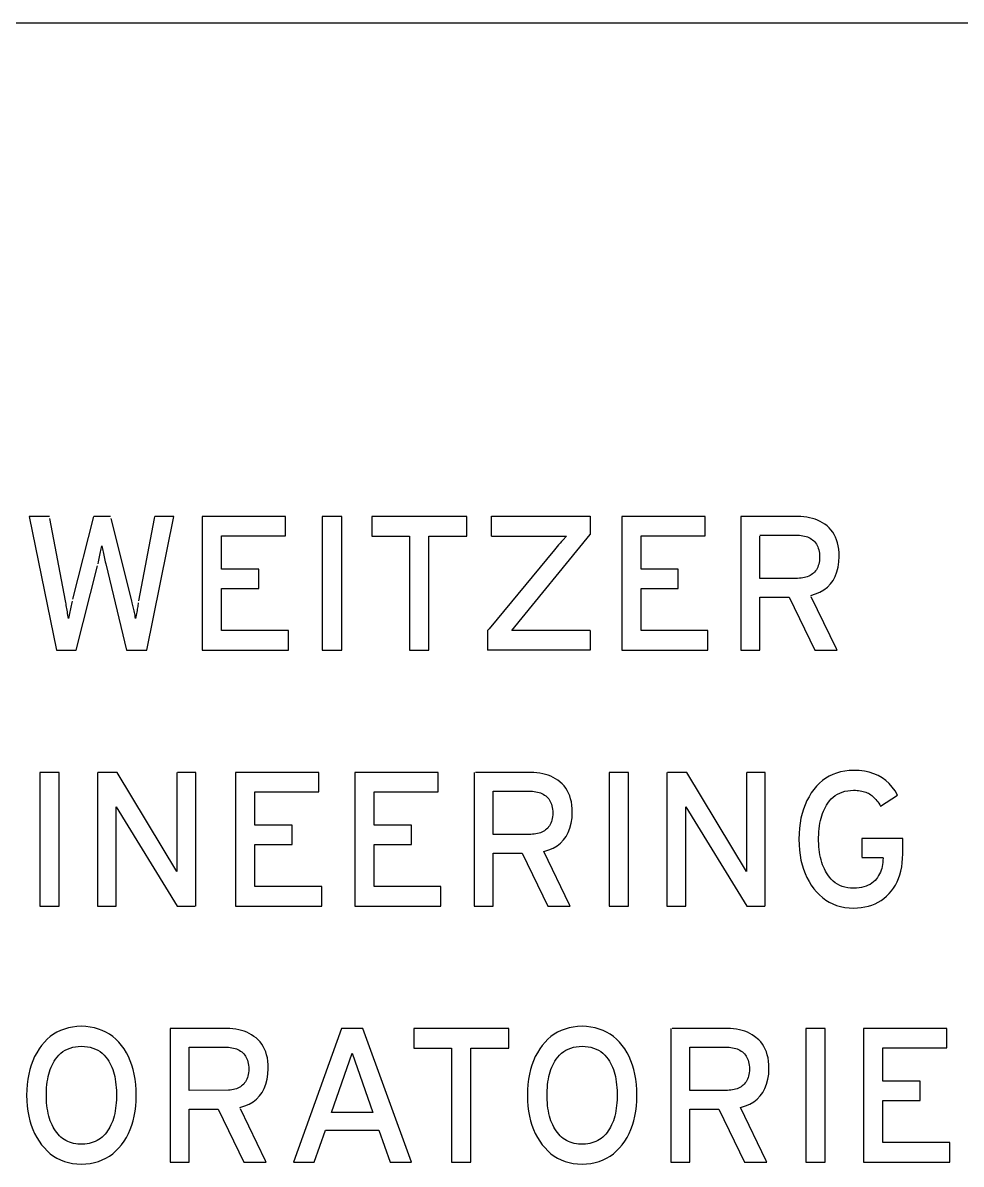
# Model space of a CAD drawing. Header units: inches. Extents: x 1 to 23.7, y 0.3 to 16.9.
# Drawn here: x 3.011 to 3.583, y 6.304 to 7 of the extents above; entities that cross this region are included whole.
import ezdxf

# ---------------------------------------------------------------- set-up
doc = ezdxf.new("R2010")
doc.units = ezdxf.units.IN
doc.header["$MEASUREMENT"] = 0
doc.layers.add('3.0_____DWG', color=7, linetype='Continuous')

msp = doc.modelspace()

# ---------------------------------------------------------------- linework, layer by layer
at = {"layer": '3.0_____DWG'}
for p, q in [((1.54078, 7), (8.9, 7)), ((3.29693, 6.68721), (3.29693, 6.69931)), ((3.29693, 6.69931), (3.35719, 6.69931)), ((3.35719, 6.69931), (3.35719, 6.68818)), ((3.02714, 6.69913), (3.01509, 6.69913)), ((3.01509, 6.69913), (3.03168, 6.61772)), ((3.02742, 6.69913), (3.02714, 6.69913)), ((3.0372, 6.64768), (3.02765, 6.69793)), ((3.05429, 6.69913), (3.04153, 6.64877)), ((3.06451, 6.69913), (3.05454, 6.69913)), ((3.06475, 6.69913), (3.06451, 6.69913)), ((3.07768, 6.64766), (3.06506, 6.6979)), ((3.09127, 6.69791), (3.08185, 6.64777)), ((3.08674, 6.61772), (3.10338, 6.69913)), ((3.0915, 6.69913), (3.09127, 6.69791)), ((3.10338, 6.69913), (3.09178, 6.69913)), ((3.17144, 6.69913), (3.12062, 6.69913)), ((3.12062, 6.69913), (3.12062, 6.61772)), ((3.17144, 6.68733), (3.17144, 6.69913)), ((3.19382, 6.69913), (3.19382, 6.61772)), ((3.20563, 6.69913), (3.19382, 6.69913)), ((3.20563, 6.61772), (3.20563, 6.69913)), ((3.28187, 6.69913), (3.22402, 6.69913)), ((3.22402, 6.69913), (3.22402, 6.68721)), ((3.28187, 6.68721), (3.28187, 6.69913)), ((3.42714, 6.69913), (3.37633, 6.69913)), ((3.37633, 6.69913), (3.37633, 6.61772)), ((3.42714, 6.68733), (3.42714, 6.69913)), ((3.48359, 6.69913), (3.44901, 6.69913)), ((3.44901, 6.69913), (3.44901, 6.61772)), ((3.48551, 6.69908), (3.48359, 6.69913)), ((3.48738, 6.69894), (3.48551, 6.69908)), ((3.48918, 6.6987), (3.48738, 6.69894)), ((3.49093, 6.69836), (3.48918, 6.6987)), ((3.49261, 6.69793), (3.49093, 6.69836)), ((3.49424, 6.69741), (3.49261, 6.69793)), ((3.49581, 6.69678), (3.49424, 6.69741)), ((3.49733, 6.69606), (3.49581, 6.69678)), ((3.49878, 6.69525), (3.49733, 6.69606)), ((3.50018, 6.69434), (3.49878, 6.69525)), ((3.50152, 6.69333), (3.50018, 6.69434)), ((3.50279, 6.6922), (3.50152, 6.69333)), ((3.13243, 6.66709), (3.13243, 6.68733)), ((3.13243, 6.68733), (3.17144, 6.68733)), ((3.22402, 6.68721), (3.24703, 6.68721)), ((3.24703, 6.68721), (3.24703, 6.61772)), ((3.25883, 6.61772), (3.25883, 6.68721)), ((3.25883, 6.68721), (3.28187, 6.68721)), ((3.29693, 6.68721), (3.34269, 6.68721)), ((3.30927, 6.62954), (3.35719, 6.68818)), ((3.34269, 6.68721), (3.34041, 6.68468)), ((3.38813, 6.66709), (3.38813, 6.68733)), ((3.38813, 6.68733), (3.42714, 6.68733)), ((3.4606, 6.68766), (3.48359, 6.68766)), ((3.4606, 6.6614), (3.4606, 6.68705)), ((3.48359, 6.68766), (3.4847, 6.68764)), ((3.4847, 6.68764), (3.48577, 6.68755)), ((3.48577, 6.68755), (3.48679, 6.68741)), ((3.48679, 6.68741), (3.48777, 6.68721)), ((3.48777, 6.68721), (3.4887, 6.68696)), ((3.4887, 6.68696), (3.48959, 6.68665)), ((3.48959, 6.68665), (3.49044, 6.68628)), ((3.49044, 6.68628), (3.49124, 6.68586)), ((3.49124, 6.68586), (3.492, 6.68538)), ((3.50394, 6.69096), (3.50279, 6.6922)), ((3.50497, 6.68961), (3.50394, 6.69096)), ((3.50588, 6.68814), (3.50497, 6.68961)), ((3.50668, 6.68657), (3.50588, 6.68814)), ((3.50735, 6.68488), (3.50668, 6.68657)), ((3.05885, 6.67842), (3.05904, 6.67934)), ((3.05904, 6.67934), (3.05923, 6.68024)), ((3.05923, 6.68024), (3.05941, 6.68112)), ((3.05941, 6.68112), (3.05958, 6.68024)), ((3.05958, 6.68024), (3.05975, 6.67934)), ((3.05975, 6.67934), (3.05994, 6.67842)), ((3.33527, 6.67874), (3.29553, 6.63072)), ((3.33616, 6.6798), (3.33527, 6.67874)), ((3.33704, 6.68083), (3.33616, 6.6798)), ((3.3379, 6.68183), (3.33704, 6.68083)), ((3.33875, 6.68281), (3.3379, 6.68183)), ((3.33959, 6.68376), (3.33875, 6.68281)), ((3.34041, 6.68468), (3.33959, 6.68376)), ((3.492, 6.68538), (3.49271, 6.68484)), ((3.49271, 6.68484), (3.49339, 6.68425)), ((3.49339, 6.68425), (3.494, 6.68363)), ((3.494, 6.68363), (3.49455, 6.68296)), ((3.49455, 6.68296), (3.49505, 6.68223)), ((3.49505, 6.68223), (3.4955, 6.68145)), ((3.4955, 6.68145), (3.49588, 6.68061)), ((3.49588, 6.68061), (3.49621, 6.67972)), ((3.49621, 6.67972), (3.49649, 6.67878)), ((3.49649, 6.67878), (3.49671, 6.67778)), ((3.50791, 6.68309), (3.50735, 6.68488)), ((3.50835, 6.68118), (3.50791, 6.68309)), ((3.50866, 6.67916), (3.50835, 6.68118)), ((3.50886, 6.67703), (3.50866, 6.67916)), ((3.05732, 6.67141), (3.05756, 6.67247)), ((3.05756, 6.67247), (3.05779, 6.67351)), ((3.05779, 6.67351), (3.05802, 6.67454)), ((3.05802, 6.67454), (3.05824, 6.67554)), ((3.05824, 6.67554), (3.05845, 6.67652)), ((3.05845, 6.67652), (3.05865, 6.67748)), ((3.05865, 6.67748), (3.05885, 6.67842)), ((3.05994, 6.67842), (3.06014, 6.67748)), ((3.06014, 6.67748), (3.06034, 6.67652)), ((3.06034, 6.67652), (3.06055, 6.67554)), ((3.06055, 6.67554), (3.06077, 6.67454)), ((3.06077, 6.67454), (3.061, 6.67351)), ((3.061, 6.67351), (3.06124, 6.67247)), ((3.06124, 6.67247), (3.06148, 6.67141)), ((3.49686, 6.67216), (3.4967, 6.6711)), ((3.49671, 6.67778), (3.49687, 6.67672)), ((3.49697, 6.67328), (3.49686, 6.67216)), ((3.49687, 6.67672), (3.49697, 6.67562)), ((3.49697, 6.67562), (3.49702, 6.67445)), ((3.49702, 6.67445), (3.49697, 6.67328)), ((3.50874, 6.67137), (3.50894, 6.67479)), ((3.50894, 6.67479), (3.50886, 6.67703)), ((3.04379, 6.61772), (3.05677, 6.6691)), ((3.05708, 6.67032), (3.05732, 6.67141)), ((3.06148, 6.67141), (3.06174, 6.67032)), ((3.06174, 6.67032), (3.07441, 6.61772)), ((3.15509, 6.66709), (3.13243, 6.66709)), ((3.15509, 6.65528), (3.15509, 6.66709)), ((3.41079, 6.66709), (3.38813, 6.66709)), ((3.41079, 6.65528), (3.41079, 6.66709)), ((3.49328, 6.66465), (3.49261, 6.66409)), ((3.49391, 6.66526), (3.49328, 6.66465)), ((3.49448, 6.66593), (3.49391, 6.66526)), ((3.495, 6.66665), (3.49448, 6.66593)), ((3.49545, 6.66742), (3.495, 6.66665)), ((3.49585, 6.66826), (3.49545, 6.66742)), ((3.49619, 6.66915), (3.49585, 6.66826)), ((3.49647, 6.6701), (3.49619, 6.66915)), ((3.4967, 6.6711), (3.49647, 6.6701)), ((3.50649, 6.66261), (3.50752, 6.66527)), ((3.50752, 6.66527), (3.50827, 6.66819)), ((3.50827, 6.66819), (3.50874, 6.67137)), ((3.48359, 6.6614), (3.4606, 6.6614)), ((3.48468, 6.66143), (3.48359, 6.6614)), ((3.48573, 6.66151), (3.48468, 6.66143)), ((3.48674, 6.66165), (3.48573, 6.66151)), ((3.4877, 6.66184), (3.48674, 6.66165)), ((3.48863, 6.66208), (3.4877, 6.66184)), ((3.48951, 6.66237), (3.48863, 6.66208)), ((3.49034, 6.66272), (3.48951, 6.66237)), ((3.49114, 6.66312), (3.49034, 6.66272)), ((3.4919, 6.66358), (3.49114, 6.66312)), ((3.49261, 6.66409), (3.4919, 6.66358)), ((3.50175, 6.65612), (3.50361, 6.65803)), ((3.50361, 6.65803), (3.50519, 6.66019)), ((3.50519, 6.66019), (3.50649, 6.66261)), ((3.13243, 6.62954), (3.13243, 6.65528)), ((3.13243, 6.65528), (3.15509, 6.65528)), ((3.38813, 6.62954), (3.38813, 6.65528)), ((3.38813, 6.65528), (3.41079, 6.65528)), ((3.49157, 6.651), (3.49453, 6.6519)), ((3.49453, 6.6519), (3.49722, 6.65305)), ((3.49722, 6.65305), (3.49962, 6.65446)), ((3.49962, 6.65446), (3.50175, 6.65612)), ((3.03738, 6.64675), (3.0372, 6.64768)), ((3.03756, 6.6458), (3.03738, 6.64675)), ((3.03774, 6.64486), (3.03756, 6.6458)), ((3.03791, 6.6439), (3.03774, 6.64486)), ((3.03808, 6.64293), (3.03791, 6.6439)), ((3.04041, 6.6438), (3.04021, 6.64285)), ((3.04061, 6.64475), (3.04041, 6.6438)), ((3.04082, 6.6457), (3.04061, 6.64475)), ((3.04102, 6.64664), (3.04082, 6.6457)), ((3.04123, 6.64757), (3.04102, 6.64664)), ((3.07799, 6.64643), (3.07768, 6.64766)), ((3.07818, 6.64566), (3.07799, 6.64643)), ((3.07837, 6.64487), (3.07818, 6.64566)), ((3.07856, 6.64406), (3.07837, 6.64487)), ((3.07875, 6.64323), (3.07856, 6.64406)), ((3.08127, 6.64425), (3.08114, 6.64344)), ((3.0814, 6.64504), (3.08127, 6.64425)), ((3.08151, 6.64581), (3.0814, 6.64504)), ((3.08162, 6.64655), (3.08151, 6.64581)), ((3.4606, 6.61772), (3.4606, 6.64994)), ((3.4606, 6.64994), (3.47841, 6.64994)), ((3.47841, 6.64994), (3.49404, 6.61772)), ((3.5073, 6.6185), (3.49195, 6.65023)), ((3.03824, 6.64196), (3.03808, 6.64293)), ((3.0384, 6.64098), (3.03824, 6.64196)), ((3.03856, 6.64), (3.0384, 6.64098)), ((3.03872, 6.639), (3.03856, 6.64)), ((3.03887, 6.638), (3.03872, 6.639)), ((3.03901, 6.63699), (3.03887, 6.638)), ((3.03921, 6.63798), (3.03901, 6.63699)), ((3.03941, 6.63897), (3.03921, 6.63798)), ((3.03961, 6.63994), (3.03941, 6.63897)), ((3.03981, 6.64092), (3.03961, 6.63994)), ((3.04001, 6.64189), (3.03981, 6.64092)), ((3.04021, 6.64285), (3.04001, 6.64189)), ((3.07893, 6.64239), (3.07875, 6.64323)), ((3.07911, 6.64153), (3.07893, 6.64239)), ((3.07929, 6.64066), (3.07911, 6.64153)), ((3.07946, 6.63977), (3.07929, 6.64066)), ((3.07964, 6.63886), (3.07946, 6.63977)), ((3.07981, 6.63793), (3.07964, 6.63886)), ((3.07997, 6.63699), (3.07981, 6.63793)), ((3.08017, 6.63799), (3.07997, 6.63699)), ((3.08035, 6.63896), (3.08017, 6.63799)), ((3.08052, 6.63991), (3.08035, 6.63896)), ((3.08069, 6.64083), (3.08052, 6.63991)), ((3.08085, 6.64173), (3.08069, 6.64083)), ((3.081, 6.6426), (3.08085, 6.64173)), ((3.08114, 6.64344), (3.081, 6.6426)), ((3.29553, 6.63072), (3.2946, 6.6296)), ((3.17314, 6.62954), (3.13243, 6.62954)), ((3.17314, 6.61772), (3.17314, 6.62954)), ((3.2946, 6.6296), (3.2946, 6.61772)), ((3.35719, 6.62954), (3.30927, 6.62954)), ((3.35719, 6.62954), (3.35719, 6.61772)), ((3.42884, 6.62954), (3.38813, 6.62954)), ((3.42884, 6.61772), (3.42884, 6.62954)), ((3.03168, 6.61772), (3.04379, 6.61772)), ((3.07441, 6.61772), (3.08674, 6.61772)), ((3.12062, 6.61772), (3.17314, 6.61772)), ((3.19382, 6.61772), (3.20563, 6.61772)), ((3.24703, 6.61772), (3.25883, 6.61772)), ((3.35719, 6.61772), (3.2946, 6.61772)), ((3.37633, 6.61772), (3.42884, 6.61772)), ((3.44901, 6.61772), (3.4606, 6.61772)), ((3.49404, 6.61772), (3.50767, 6.61772)), ((3.50767, 6.61772), (3.5073, 6.6185)), ((3.03332, 6.54309), (3.02152, 6.54309)), ((3.02152, 6.54309), (3.02152, 6.46168)), ((3.03332, 6.46168), (3.03332, 6.54309)), ((3.05671, 6.54309), (3.05671, 6.46168)), ((3.06848, 6.54309), (3.05699, 6.54309)), ((3.06876, 6.54309), (3.06848, 6.54309)), ((3.10517, 6.48273), (3.06876, 6.54309)), ((3.10517, 6.54309), (3.10517, 6.48273)), ((3.11637, 6.54309), (3.10544, 6.54309)), ((3.11664, 6.54309), (3.11637, 6.54309)), ((3.11664, 6.46168), (3.11664, 6.54309)), ((3.19174, 6.54309), (3.14093, 6.54309)), ((3.14093, 6.54309), (3.14093, 6.46168)), ((3.19174, 6.53128), (3.19174, 6.54309)), ((3.26444, 6.54309), (3.21362, 6.54309)), ((3.21362, 6.54309), (3.21362, 6.46168)), ((3.26444, 6.53128), (3.26444, 6.54309)), ((3.28631, 6.54309), (3.28631, 6.46169)), ((3.32089, 6.54309), (3.28712, 6.54309)), ((3.32281, 6.54304), (3.32089, 6.54309)), ((3.32468, 6.5429), (3.32281, 6.54304)), ((3.32648, 6.54266), (3.32468, 6.5429)), ((3.32823, 6.54233), (3.32648, 6.54266)), ((3.32991, 6.54189), (3.32823, 6.54233)), ((3.33154, 6.54137), (3.32991, 6.54189)), ((3.33311, 6.54074), (3.33154, 6.54137)), ((3.33463, 6.54003), (3.33311, 6.54074)), ((3.33608, 6.53921), (3.33463, 6.54003)), ((3.36871, 6.54309), (3.36871, 6.46168)), ((3.38052, 6.54309), (3.36871, 6.54309)), ((3.38052, 6.46168), (3.38052, 6.54309)), ((3.4039, 6.54309), (3.4039, 6.46168)), ((3.41567, 6.54309), (3.40418, 6.54309)), ((3.41595, 6.54309), (3.41567, 6.54309)), ((3.45236, 6.48273), (3.41595, 6.54309)), ((3.45236, 6.54309), (3.45236, 6.48273)), ((3.46356, 6.54309), (3.45263, 6.54309)), ((3.46383, 6.54309), (3.46356, 6.54309)), ((3.46383, 6.46168), (3.46383, 6.54309)), ((3.50077, 6.53958), (3.49879, 6.53815)), ((3.50286, 6.54082), (3.50077, 6.53958)), ((3.50506, 6.54188), (3.50286, 6.54082)), ((3.50737, 6.54275), (3.50506, 6.54188)), ((3.50979, 6.54344), (3.50737, 6.54275)), ((3.51232, 6.54394), (3.50979, 6.54344)), ((3.51497, 6.54426), (3.51232, 6.54394)), ((3.52109, 6.54425), (3.51497, 6.54426)), ((3.52428, 6.54386), (3.52109, 6.54425)), ((3.52727, 6.54322), (3.52428, 6.54386)), ((3.53008, 6.54233), (3.52727, 6.54322)), ((3.5327, 6.5412), (3.53008, 6.54233)), ((3.53514, 6.53982), (3.5327, 6.5412)), ((3.53739, 6.53819), (3.53514, 6.53982)), ((3.33748, 6.5383), (3.33608, 6.53921)), ((3.34009, 6.53616), (3.33748, 6.5383)), ((3.34124, 6.53492), (3.34009, 6.53616)), ((3.34227, 6.53357), (3.34124, 6.53492)), ((3.34319, 6.5321), (3.34227, 6.53357)), ((3.49352, 6.53275), (3.49195, 6.5306)), ((3.49516, 6.53473), (3.49352, 6.53275)), ((3.49692, 6.53653), (3.49516, 6.53473)), ((3.49879, 6.53815), (3.49692, 6.53653)), ((3.53945, 6.53631), (3.53739, 6.53819)), ((3.54133, 6.53418), (3.53945, 6.53631)), ((3.54302, 6.53181), (3.54133, 6.53418)), ((3.15274, 6.51104), (3.15274, 6.53128)), ((3.15274, 6.53128), (3.19174, 6.53128)), ((3.22543, 6.51104), (3.22543, 6.53128)), ((3.22543, 6.53128), (3.26444, 6.53128)), ((3.2979, 6.50537), (3.2979, 6.53163)), ((3.2979, 6.53163), (3.32089, 6.53163)), ((3.32089, 6.53163), (3.322, 6.5316)), ((3.322, 6.5316), (3.32307, 6.53151)), ((3.32307, 6.53151), (3.32409, 6.53137)), ((3.32409, 6.53137), (3.32507, 6.53117)), ((3.32507, 6.53117), (3.326, 6.53092)), ((3.326, 6.53092), (3.32689, 6.53061)), ((3.32689, 6.53061), (3.32774, 6.53024)), ((3.32774, 6.53024), (3.32854, 6.52982)), ((3.32854, 6.52982), (3.3293, 6.52934)), ((3.3293, 6.52934), (3.33002, 6.5288)), ((3.33002, 6.5288), (3.33069, 6.52821)), ((3.33069, 6.52821), (3.3313, 6.52759)), ((3.3313, 6.52759), (3.33186, 6.52692)), ((3.33186, 6.52692), (3.33236, 6.52619)), ((3.33236, 6.52619), (3.3328, 6.52541)), ((3.3328, 6.52541), (3.33319, 6.52457)), ((3.34398, 6.53053), (3.34319, 6.5321)), ((3.34465, 6.52884), (3.34398, 6.53053)), ((3.34521, 6.52705), (3.34465, 6.52884)), ((3.34565, 6.52514), (3.34521, 6.52705)), ((3.48926, 6.52594), (3.48813, 6.52343)), ((3.49053, 6.52833), (3.48926, 6.52594)), ((3.49195, 6.5306), (3.49053, 6.52833)), ((3.50192, 6.52433), (3.50295, 6.52569)), ((3.50295, 6.52569), (3.50406, 6.52691)), ((3.50406, 6.52691), (3.50525, 6.52801)), ((3.50525, 6.52801), (3.50653, 6.52899)), ((3.50653, 6.52899), (3.50788, 6.52983)), ((3.50788, 6.52983), (3.50932, 6.53055)), ((3.50932, 6.53055), (3.51084, 6.53114)), ((3.51084, 6.53114), (3.51244, 6.53161)), ((3.51244, 6.53161), (3.51412, 6.53195)), ((3.51412, 6.53195), (3.51588, 6.53216)), ((3.51588, 6.53216), (3.51772, 6.53224)), ((3.51772, 6.53224), (3.51878, 6.53222)), ((3.51878, 6.53222), (3.51981, 6.53217)), ((3.51981, 6.53217), (3.5208, 6.53208)), ((3.5208, 6.53208), (3.52176, 6.53195)), ((3.52176, 6.53195), (3.52269, 6.53178)), ((3.52269, 6.53178), (3.52358, 6.53158)), ((3.52358, 6.53158), (3.52444, 6.53134)), ((3.52444, 6.53134), (3.52526, 6.53107)), ((3.52526, 6.53107), (3.52604, 6.53075)), ((3.52604, 6.53075), (3.52679, 6.5304)), ((3.52679, 6.5304), (3.52751, 6.53002)), ((3.52751, 6.53002), (3.52818, 6.52955)), ((3.52818, 6.52955), (3.52885, 6.52904)), ((3.52885, 6.52904), (3.52949, 6.52849)), ((3.52949, 6.52849), (3.53013, 6.52789)), ((3.53013, 6.52789), (3.53075, 6.52726)), ((3.53075, 6.52726), (3.53135, 6.52658)), ((3.53135, 6.52658), (3.53194, 6.52586)), ((3.53194, 6.52586), (3.53252, 6.52509)), ((3.53418, 6.52254), (3.54453, 6.52919)), ((3.54453, 6.52919), (3.54302, 6.53181)), ((3.54453, 6.52919), (3.54302, 6.53181)), ((3.06817, 6.46168), (3.06817, 6.52213)), ((3.06817, 6.52213), (3.10539, 6.46168)), ((3.33319, 6.52457), (3.33352, 6.52368)), ((3.33352, 6.52368), (3.33379, 6.52274)), ((3.33379, 6.52274), (3.33401, 6.52174)), ((3.33401, 6.52174), (3.33417, 6.52068)), ((3.33417, 6.52068), (3.33427, 6.51957)), ((3.33427, 6.51957), (3.33432, 6.51841)), ((3.34597, 6.52312), (3.34565, 6.52514)), ((3.34616, 6.52099), (3.34597, 6.52312)), ((3.34605, 6.51533), (3.34624, 6.51875)), ((3.34624, 6.51875), (3.34616, 6.52099)), ((3.41537, 6.46168), (3.41537, 6.52213)), ((3.41537, 6.52213), (3.45258, 6.46168)), ((3.48715, 6.52079), (3.48632, 6.51803)), ((3.48813, 6.52343), (3.48715, 6.52079)), ((3.49878, 6.51812), (3.4993, 6.51948)), ((3.4993, 6.51948), (3.49988, 6.52078)), ((3.49988, 6.52078), (3.5005, 6.52202)), ((3.5005, 6.52202), (3.50118, 6.52321)), ((3.50118, 6.52321), (3.50192, 6.52433)), ((3.53252, 6.52509), (3.53309, 6.52429)), ((3.53309, 6.52429), (3.53364, 6.52344)), ((3.53364, 6.52344), (3.53418, 6.52254)), ((3.33315, 6.51222), (3.33275, 6.51138)), ((3.33349, 6.51311), (3.33315, 6.51222)), ((3.33378, 6.51406), (3.33349, 6.51311)), ((3.334, 6.51506), (3.33378, 6.51406)), ((3.33416, 6.51612), (3.334, 6.51506)), ((3.33427, 6.51724), (3.33416, 6.51612)), ((3.33432, 6.51841), (3.33427, 6.51724)), ((3.34482, 6.50923), (3.34557, 6.51215)), ((3.34557, 6.51215), (3.34605, 6.51533)), ((3.4851, 6.51215), (3.48471, 6.50903)), ((3.48564, 6.51516), (3.4851, 6.51215)), ((3.48632, 6.51803), (3.48564, 6.51516)), ((3.49694, 6.5105), (3.4972, 6.51214)), ((3.4972, 6.51214), (3.49752, 6.51372)), ((3.49752, 6.51372), (3.49789, 6.51524)), ((3.49789, 6.51524), (3.4983, 6.51671)), ((3.4983, 6.51671), (3.49878, 6.51812)), ((3.1754, 6.51104), (3.15274, 6.51104)), ((3.1754, 6.49924), (3.1754, 6.51104)), ((3.24809, 6.51104), (3.22543, 6.51104)), ((3.24809, 6.49924), (3.24809, 6.51104)), ((3.32036, 6.50537), (3.2979, 6.50537)), ((3.32089, 6.50537), (3.32036, 6.50537)), ((3.32198, 6.50539), (3.32089, 6.50537)), ((3.32303, 6.50547), (3.32198, 6.50539)), ((3.32404, 6.50561), (3.32303, 6.50547)), ((3.325, 6.50579), (3.32404, 6.50561)), ((3.32593, 6.50604), (3.325, 6.50579)), ((3.32681, 6.50633), (3.32593, 6.50604)), ((3.32765, 6.50668), (3.32681, 6.50633)), ((3.32844, 6.50708), (3.32765, 6.50668)), ((3.3292, 6.50754), (3.32844, 6.50708)), ((3.32991, 6.50805), (3.3292, 6.50754)), ((3.33058, 6.50861), (3.32991, 6.50805)), ((3.33121, 6.50922), (3.33058, 6.50861)), ((3.33178, 6.50989), (3.33121, 6.50922)), ((3.3323, 6.51061), (3.33178, 6.50989)), ((3.33275, 6.51138), (3.3323, 6.51061)), ((3.34249, 6.50415), (3.34379, 6.50656)), ((3.34379, 6.50656), (3.34482, 6.50923)), ((3.48447, 6.50578), (3.48438, 6.50242)), ((3.48471, 6.50903), (3.48447, 6.50578)), ((3.49642, 6.50337), (3.49647, 6.50524)), ((3.49647, 6.50524), (3.49657, 6.50705)), ((3.49657, 6.50705), (3.49673, 6.5088)), ((3.49673, 6.5088), (3.49694, 6.5105)), ((3.15274, 6.47349), (3.15274, 6.49924)), ((3.15274, 6.49924), (3.1754, 6.49924)), ((3.22543, 6.47349), (3.22543, 6.49924)), ((3.22543, 6.49924), (3.24809, 6.49924)), ((3.33452, 6.49701), (3.33693, 6.49842)), ((3.33693, 6.49842), (3.33906, 6.50007)), ((3.33906, 6.50007), (3.34091, 6.50198)), ((3.34091, 6.50198), (3.34249, 6.50415)), ((3.48438, 6.50242), (3.48447, 6.49905)), ((3.48447, 6.49905), (3.48471, 6.4958)), ((3.49642, 6.50147), (3.49642, 6.50337)), ((3.49647, 6.49963), (3.49642, 6.50147)), ((3.49657, 6.49784), (3.49647, 6.49963)), ((3.49673, 6.4961), (3.49657, 6.49784)), ((3.54713, 6.50292), (3.52279, 6.50292)), ((3.52279, 6.50292), (3.52279, 6.50264)), ((3.52279, 6.50264), (3.52279, 6.4915)), ((3.54771, 6.50292), (3.54713, 6.50292)), ((3.54771, 6.49354), (3.54771, 6.50292)), ((3.2979, 6.46169), (3.2979, 6.4939)), ((3.2979, 6.4939), (3.31571, 6.4939)), ((3.31571, 6.4939), (3.33134, 6.46169)), ((3.32888, 6.49496), (3.33184, 6.49586)), ((3.3446, 6.46246), (3.32888, 6.49496)), ((3.33184, 6.49586), (3.33452, 6.49701)), ((3.48471, 6.4958), (3.4851, 6.49269)), ((3.4851, 6.49269), (3.48563, 6.48969)), ((3.49694, 6.49443), (3.49673, 6.4961)), ((3.4972, 6.4928), (3.49694, 6.49443)), ((3.49752, 6.49124), (3.4972, 6.4928)), ((3.49789, 6.48973), (3.49752, 6.49124)), ((3.52279, 6.49123), (3.53568, 6.49123)), ((3.53568, 6.49089), (3.53564, 6.48957)), ((3.53568, 6.49095), (3.53568, 6.49092)), ((3.5474, 6.48804), (3.54763, 6.49073)), ((3.54763, 6.49073), (3.54771, 6.49354)), ((3.48563, 6.48969), (3.48632, 6.48683)), ((3.48632, 6.48683), (3.48715, 6.48408)), ((3.48715, 6.48408), (3.48813, 6.48147)), ((3.4983, 6.48827), (3.49789, 6.48973)), ((3.49878, 6.48688), (3.4983, 6.48827)), ((3.4993, 6.48553), (3.49878, 6.48688)), ((3.49988, 6.48425), (3.4993, 6.48553)), ((3.5005, 6.48302), (3.49988, 6.48425)), ((3.53484, 6.48461), (3.53447, 6.48346)), ((3.53514, 6.4858), (3.53484, 6.48461)), ((3.53537, 6.48702), (3.53514, 6.4858)), ((3.53554, 6.48828), (3.53537, 6.48702)), ((3.53564, 6.48957), (3.53554, 6.48828)), ((3.54656, 6.48302), (3.54705, 6.48547)), ((3.54705, 6.48547), (3.5474, 6.48804)), ((3.48813, 6.48147), (3.48925, 6.47897)), ((3.48925, 6.47897), (3.49053, 6.47661)), ((3.50118, 6.48184), (3.5005, 6.48302)), ((3.50192, 6.48072), (3.50118, 6.48184)), ((3.50295, 6.4793), (3.50192, 6.48072)), ((3.50406, 6.47801), (3.50295, 6.4793)), ((3.50526, 6.47686), (3.50406, 6.47801)), ((3.50653, 6.47584), (3.50526, 6.47686)), ((3.53078, 6.47722), (3.52987, 6.47636)), ((3.5316, 6.47817), (3.53078, 6.47722)), ((3.53231, 6.47916), (3.5316, 6.47817)), ((3.53295, 6.48019), (3.53231, 6.47916)), ((3.53352, 6.48124), (3.53295, 6.48019)), ((3.53403, 6.48233), (3.53352, 6.48124)), ((3.53447, 6.48346), (3.53403, 6.48233)), ((3.54427, 6.47639), (3.54517, 6.47848)), ((3.54517, 6.47848), (3.54593, 6.48069)), ((3.54593, 6.48069), (3.54656, 6.48302)), ((3.19345, 6.47349), (3.15274, 6.47349)), ((3.19345, 6.46168), (3.19345, 6.47349)), ((3.26614, 6.47349), (3.22543, 6.47349)), ((3.26614, 6.46168), (3.26614, 6.47349)), ((3.49053, 6.47661), (3.49195, 6.47436)), ((3.49195, 6.47436), (3.49352, 6.47224)), ((3.49352, 6.47224), (3.49516, 6.47023)), ((3.49516, 6.47023), (3.49692, 6.4684)), ((3.50789, 6.47496), (3.50653, 6.47584)), ((3.50932, 6.47422), (3.50789, 6.47496)), ((3.51084, 6.47361), (3.50932, 6.47422)), ((3.51244, 6.47314), (3.51084, 6.47361)), ((3.51412, 6.4728), (3.51244, 6.47314)), ((3.51588, 6.4726), (3.51412, 6.4728)), ((3.51772, 6.47253), (3.51588, 6.4726)), ((3.51942, 6.4726), (3.51772, 6.47253)), ((3.52103, 6.47276), (3.51942, 6.4726)), ((3.52256, 6.47301), (3.52103, 6.47276)), ((3.52399, 6.47335), (3.52256, 6.47301)), ((3.52534, 6.47378), (3.52399, 6.47335)), ((3.52661, 6.47429), (3.52534, 6.47378)), ((3.52778, 6.47489), (3.52661, 6.47429)), ((3.52887, 6.47558), (3.52778, 6.47489)), ((3.52987, 6.47636), (3.52887, 6.47558)), ((3.53935, 6.46923), (3.54078, 6.47084)), ((3.54078, 6.47084), (3.54208, 6.47257)), ((3.54208, 6.47257), (3.54324, 6.47442)), ((3.54324, 6.47442), (3.54427, 6.47639)), ((3.49692, 6.4684), (3.49879, 6.46677)), ((3.49879, 6.46677), (3.50077, 6.46531)), ((3.50077, 6.46531), (3.50286, 6.46405)), ((3.50286, 6.46405), (3.50506, 6.46297)), ((3.50506, 6.46297), (3.50737, 6.46208)), ((3.52885, 6.46229), (3.53081, 6.46309)), ((3.53081, 6.46309), (3.53269, 6.46404)), ((3.53269, 6.46404), (3.53448, 6.46513)), ((3.53448, 6.46513), (3.53619, 6.46635)), ((3.53619, 6.46635), (3.53781, 6.46772)), ((3.53781, 6.46772), (3.53935, 6.46923)), ((3.02152, 6.46168), (3.03332, 6.46168)), ((3.05671, 6.46168), (3.06817, 6.46168)), ((3.10539, 6.46168), (3.11637, 6.46168)), ((3.14093, 6.46168), (3.19345, 6.46168)), ((3.21362, 6.46168), (3.26614, 6.46168)), ((3.28631, 6.46169), (3.2979, 6.46169)), ((3.33134, 6.46169), (3.34498, 6.46169)), ((3.34498, 6.46169), (3.3446, 6.46246)), ((3.36871, 6.46168), (3.38052, 6.46168)), ((3.4039, 6.46168), (3.41537, 6.46168)), ((3.45258, 6.46168), (3.46357, 6.46168)), ((3.50737, 6.46208), (3.50979, 6.46137)), ((3.50979, 6.46137), (3.51232, 6.46085)), ((3.51232, 6.46085), (3.51497, 6.46052)), ((3.51497, 6.46052), (3.51772, 6.46038)), ((3.51772, 6.46038), (3.52012, 6.46048)), ((3.52012, 6.46048), (3.52243, 6.46072)), ((3.52243, 6.46072), (3.52466, 6.4611)), ((3.52466, 6.4611), (3.52679, 6.46162)), ((3.52679, 6.46162), (3.52885, 6.46229)), ((3.03656, 6.38671), (3.03424, 6.38583)), ((3.03898, 6.3874), (3.03656, 6.38671)), ((3.04151, 6.3879), (3.03898, 6.3874)), ((3.04416, 6.38822), (3.04151, 6.3879)), ((3.04691, 6.38835), (3.04416, 6.38822)), ((3.04969, 6.38822), (3.04691, 6.38835)), ((3.05236, 6.3879), (3.04969, 6.38822)), ((3.05491, 6.3874), (3.05236, 6.3879)), ((3.05736, 6.38671), (3.05491, 6.3874)), ((3.0597, 6.38583), (3.05736, 6.38671)), ((3.13555, 6.38704), (3.10097, 6.38704)), ((3.10097, 6.38704), (3.10097, 6.30564)), ((3.13747, 6.387), (3.13555, 6.38704)), ((3.13933, 6.38685), (3.13747, 6.387)), ((3.14114, 6.38661), (3.13933, 6.38685)), ((3.14288, 6.38628), (3.14114, 6.38661)), ((3.14457, 6.38585), (3.14288, 6.38628)), ((3.20558, 6.38704), (3.17627, 6.30564)), ((3.21853, 6.38704), (3.20558, 6.38704)), ((3.24819, 6.30564), (3.21853, 6.38704)), ((3.30749, 6.38704), (3.24965, 6.38704)), ((3.24965, 6.38704), (3.24965, 6.37512)), ((3.30749, 6.37512), (3.30749, 6.38704)), ((3.34179, 6.38671), (3.33948, 6.38583)), ((3.34422, 6.3874), (3.34179, 6.38671)), ((3.34675, 6.3879), (3.34422, 6.3874)), ((3.3494, 6.38822), (3.34675, 6.3879)), ((3.35215, 6.38835), (3.3494, 6.38822)), ((3.35493, 6.38822), (3.35215, 6.38835)), ((3.3576, 6.3879), (3.35493, 6.38822)), ((3.36015, 6.3874), (3.3576, 6.3879)), ((3.3626, 6.38671), (3.36015, 6.3874)), ((3.36494, 6.38583), (3.3626, 6.38671)), ((3.40621, 6.38704), (3.40621, 6.30564)), ((3.44079, 6.38704), (3.40701, 6.38704)), ((3.44271, 6.387), (3.44079, 6.38704)), ((3.44457, 6.38685), (3.44271, 6.387)), ((3.44637, 6.38661), (3.44457, 6.38685)), ((3.44812, 6.38628), (3.44637, 6.38661)), ((3.44981, 6.38585), (3.44812, 6.38628)), ((3.50042, 6.38704), (3.48861, 6.38704)), ((3.48861, 6.38704), (3.48861, 6.30564)), ((3.50042, 6.30564), (3.50042, 6.38704)), ((3.57462, 6.38704), (3.52381, 6.38704)), ((3.52381, 6.38704), (3.52381, 6.30564)), ((3.57462, 6.37523), (3.57462, 6.38704)), ((3.02611, 6.38049), (3.02435, 6.37869)), ((3.02797, 6.3821), (3.02611, 6.38049)), ((3.02995, 6.38353), (3.02797, 6.3821)), ((3.03204, 6.38477), (3.02995, 6.38353)), ((3.03424, 6.38583), (3.03204, 6.38477)), ((3.06193, 6.38477), (3.0597, 6.38583)), ((3.06406, 6.38353), (3.06193, 6.38477)), ((3.06607, 6.3821), (3.06406, 6.38353)), ((3.06797, 6.38049), (3.06607, 6.3821)), ((3.06977, 6.37869), (3.06797, 6.38049)), ((3.1462, 6.38532), (3.14457, 6.38585)), ((3.14777, 6.3847), (3.1462, 6.38532)), ((3.14928, 6.38398), (3.14777, 6.3847)), ((3.15074, 6.38316), (3.14928, 6.38398)), ((3.15214, 6.38225), (3.15074, 6.38316)), ((3.15347, 6.38125), (3.15214, 6.38225)), ((3.15474, 6.38012), (3.15347, 6.38125)), ((3.15589, 6.37887), (3.15474, 6.38012)), ((3.33134, 6.38049), (3.32959, 6.37869)), ((3.33321, 6.3821), (3.33134, 6.38049)), ((3.33519, 6.38353), (3.33321, 6.3821)), ((3.33728, 6.38477), (3.33519, 6.38353)), ((3.33948, 6.38583), (3.33728, 6.38477)), ((3.36717, 6.38477), (3.36494, 6.38583)), ((3.3693, 6.38353), (3.36717, 6.38477)), ((3.37131, 6.3821), (3.3693, 6.38353)), ((3.37321, 6.38049), (3.37131, 6.3821)), ((3.37501, 6.37869), (3.37321, 6.38049)), ((3.45144, 6.38532), (3.44981, 6.38585)), ((3.45301, 6.3847), (3.45144, 6.38532)), ((3.45452, 6.38398), (3.45301, 6.3847)), ((3.45598, 6.38316), (3.45452, 6.38398)), ((3.45737, 6.38225), (3.45598, 6.38316)), ((3.45998, 6.38012), (3.45737, 6.38225)), ((3.46113, 6.37887), (3.45998, 6.38012)), ((3.02114, 6.37456), (3.01972, 6.37229)), ((3.0227, 6.3767), (3.02114, 6.37456)), ((3.02435, 6.37869), (3.0227, 6.3767)), ((3.03444, 6.37197), (3.03572, 6.37294)), ((3.03572, 6.37294), (3.03708, 6.37379)), ((3.03708, 6.37379), (3.03851, 6.37451)), ((3.03851, 6.37451), (3.04003, 6.3751)), ((3.04003, 6.3751), (3.04163, 6.37557)), ((3.04163, 6.37557), (3.04331, 6.37591)), ((3.04331, 6.37591), (3.04507, 6.37612)), ((3.04507, 6.37612), (3.04691, 6.3762)), ((3.04691, 6.3762), (3.04879, 6.37612)), ((3.04879, 6.37612), (3.05059, 6.37591)), ((3.05059, 6.37591), (3.0523, 6.37557)), ((3.0523, 6.37557), (3.05392, 6.3751)), ((3.05392, 6.3751), (3.05547, 6.37451)), ((3.05547, 6.37451), (3.05692, 6.37379)), ((3.05692, 6.37379), (3.0583, 6.37294)), ((3.0583, 6.37294), (3.05958, 6.37197)), ((3.07145, 6.3767), (3.06977, 6.37869)), ((3.07298, 6.37456), (3.07145, 6.3767)), ((3.07437, 6.37229), (3.07298, 6.37456)), ((3.11255, 6.34932), (3.11255, 6.37558)), ((3.11255, 6.37558), (3.13555, 6.37558)), ((3.13555, 6.37558), (3.13666, 6.37555)), ((3.13666, 6.37555), (3.13772, 6.37547)), ((3.13772, 6.37547), (3.13874, 6.37532)), ((3.13874, 6.37532), (3.13972, 6.37513)), ((3.13972, 6.37513), (3.14065, 6.37487)), ((3.14065, 6.37487), (3.14154, 6.37456)), ((3.14154, 6.37456), (3.14239, 6.37419)), ((3.14239, 6.37419), (3.14319, 6.37377)), ((3.14319, 6.37377), (3.14395, 6.37329)), ((3.14395, 6.37329), (3.14467, 6.37275)), ((3.14467, 6.37275), (3.14534, 6.37216)), ((3.15692, 6.37752), (3.15589, 6.37887)), ((3.15784, 6.37606), (3.15692, 6.37752)), ((3.15863, 6.37448), (3.15784, 6.37606)), ((3.1593, 6.3728), (3.15863, 6.37448)), ((3.15986, 6.371), (3.1593, 6.3728)), ((3.24965, 6.37512), (3.27265, 6.37512)), ((3.27265, 6.37512), (3.27265, 6.30564)), ((3.28446, 6.30564), (3.28446, 6.37512)), ((3.28446, 6.37512), (3.30749, 6.37512)), ((3.32637, 6.37456), (3.32495, 6.37229)), ((3.32794, 6.3767), (3.32637, 6.37456)), ((3.32959, 6.37869), (3.32794, 6.3767)), ((3.33969, 6.37197), (3.34096, 6.37294)), ((3.34096, 6.37294), (3.34232, 6.37379)), ((3.34232, 6.37379), (3.34375, 6.37451)), ((3.34375, 6.37451), (3.34527, 6.3751)), ((3.34527, 6.3751), (3.34687, 6.37557)), ((3.34687, 6.37557), (3.34855, 6.37591)), ((3.34855, 6.37591), (3.35031, 6.37612)), ((3.35031, 6.37612), (3.35215, 6.3762)), ((3.35215, 6.3762), (3.35403, 6.37612)), ((3.35403, 6.37612), (3.35583, 6.37591)), ((3.35583, 6.37591), (3.35754, 6.37557)), ((3.35754, 6.37557), (3.35916, 6.3751)), ((3.35916, 6.3751), (3.3607, 6.37451)), ((3.3607, 6.37451), (3.36216, 6.37379)), ((3.36216, 6.37379), (3.36353, 6.37294)), ((3.36353, 6.37294), (3.36482, 6.37197)), ((3.37669, 6.3767), (3.37501, 6.37869)), ((3.37822, 6.37456), (3.37669, 6.3767)), ((3.37961, 6.37229), (3.37822, 6.37456)), ((3.41779, 6.34932), (3.41779, 6.37558)), ((3.41779, 6.37558), (3.44079, 6.37558)), ((3.44079, 6.37558), (3.4419, 6.37555)), ((3.4419, 6.37555), (3.44296, 6.37547)), ((3.44296, 6.37547), (3.44398, 6.37532)), ((3.44398, 6.37532), (3.44496, 6.37513)), ((3.44496, 6.37513), (3.44589, 6.37487)), ((3.44589, 6.37487), (3.44678, 6.37456)), ((3.44678, 6.37456), (3.44763, 6.37419)), ((3.44763, 6.37419), (3.44843, 6.37377)), ((3.44843, 6.37377), (3.44919, 6.37329)), ((3.44919, 6.37329), (3.44991, 6.37275)), ((3.44991, 6.37275), (3.45058, 6.37216)), ((3.46216, 6.37752), (3.46113, 6.37887)), ((3.46308, 6.37606), (3.46216, 6.37752)), ((3.46387, 6.37448), (3.46308, 6.37606)), ((3.46455, 6.3728), (3.46387, 6.37448)), ((3.4651, 6.371), (3.46455, 6.3728)), ((3.53561, 6.355), (3.53561, 6.37523)), ((3.53561, 6.37523), (3.57462, 6.37523)), ((3.01732, 6.36738), (3.01634, 6.36475)), ((3.01844, 6.3699), (3.01732, 6.36738)), ((3.01972, 6.37229), (3.01844, 6.3699)), ((3.02906, 6.36473), (3.02969, 6.36597)), ((3.02969, 6.36597), (3.03037, 6.36716)), ((3.03037, 6.36716), (3.03111, 6.36829)), ((3.03111, 6.36829), (3.03214, 6.36964)), ((3.03214, 6.36964), (3.03325, 6.37087)), ((3.03325, 6.37087), (3.03444, 6.37197)), ((3.05958, 6.37197), (3.06079, 6.37087)), ((3.06079, 6.37087), (3.06191, 6.36964)), ((3.06191, 6.36964), (3.06294, 6.36829)), ((3.06294, 6.36829), (3.06366, 6.36716)), ((3.06366, 6.36716), (3.06432, 6.36597)), ((3.06432, 6.36597), (3.06494, 6.36473)), ((3.07561, 6.3699), (3.07437, 6.37229)), ((3.07671, 6.36738), (3.07561, 6.3699)), ((3.07766, 6.36475), (3.07671, 6.36738)), ((3.14534, 6.37216), (3.14596, 6.37154)), ((3.14596, 6.37154), (3.14651, 6.37087)), ((3.14651, 6.37087), (3.14701, 6.37014)), ((3.14701, 6.37014), (3.14745, 6.36936)), ((3.14745, 6.36936), (3.14784, 6.36853)), ((3.14784, 6.36853), (3.14817, 6.36763)), ((3.14817, 6.36763), (3.14845, 6.36669)), ((3.14845, 6.36669), (3.14866, 6.36569)), ((3.14866, 6.36569), (3.14882, 6.36463)), ((3.1603, 6.36909), (3.15986, 6.371)), ((3.16061, 6.36707), (3.1603, 6.36909)), ((3.16081, 6.36495), (3.16061, 6.36707)), ((3.19945, 6.33585), (3.21199, 6.37195)), ((3.21199, 6.37195), (3.22455, 6.33585)), ((3.32256, 6.36738), (3.32158, 6.36475)), ((3.32368, 6.3699), (3.32256, 6.36738)), ((3.32495, 6.37229), (3.32368, 6.3699)), ((3.3343, 6.36473), (3.33493, 6.36597)), ((3.33493, 6.36597), (3.33562, 6.36716)), ((3.33562, 6.36716), (3.33635, 6.36829)), ((3.33635, 6.36829), (3.33738, 6.36964)), ((3.33738, 6.36964), (3.33849, 6.37087)), ((3.33849, 6.37087), (3.33969, 6.37197)), ((3.36482, 6.37197), (3.36602, 6.37087)), ((3.36602, 6.37087), (3.36714, 6.36964)), ((3.36714, 6.36964), (3.36818, 6.36829)), ((3.36818, 6.36829), (3.3689, 6.36716)), ((3.3689, 6.36716), (3.36956, 6.36597)), ((3.36956, 6.36597), (3.37018, 6.36473)), ((3.38085, 6.3699), (3.37961, 6.37229)), ((3.38194, 6.36738), (3.38085, 6.3699)), ((3.3829, 6.36475), (3.38194, 6.36738)), ((3.45058, 6.37216), (3.45119, 6.37154)), ((3.45119, 6.37154), (3.45175, 6.37087)), ((3.45175, 6.37087), (3.45225, 6.37014)), ((3.45225, 6.37014), (3.45269, 6.36936)), ((3.45269, 6.36936), (3.45308, 6.36853)), ((3.45308, 6.36853), (3.45341, 6.36763)), ((3.45341, 6.36763), (3.45368, 6.36669)), ((3.45368, 6.36669), (3.4539, 6.36569)), ((3.4539, 6.36569), (3.45406, 6.36463)), ((3.46554, 6.36909), (3.4651, 6.371)), ((3.46586, 6.36707), (3.46554, 6.36909)), ((3.46606, 6.36495), (3.46586, 6.36707)), ((3.01483, 6.35911), (3.01429, 6.35611)), ((3.01551, 6.36199), (3.01483, 6.35911)), ((3.01634, 6.36475), (3.01551, 6.36199)), ((3.02671, 6.35767), (3.02707, 6.3592)), ((3.02707, 6.3592), (3.02749, 6.36067)), ((3.02749, 6.36067), (3.02796, 6.36208)), ((3.02796, 6.36208), (3.02849, 6.36343)), ((3.02849, 6.36343), (3.02906, 6.36473)), ((3.06494, 6.36473), (3.0655, 6.36343)), ((3.0655, 6.36343), (3.06602, 6.36208)), ((3.06602, 6.36208), (3.06648, 6.36067)), ((3.06648, 6.36067), (3.06689, 6.3592)), ((3.06689, 6.3592), (3.06725, 6.35767)), ((3.07847, 6.36199), (3.07766, 6.36475)), ((3.07914, 6.35911), (3.07847, 6.36199)), ((3.07966, 6.35611), (3.07914, 6.35911)), ((3.14866, 6.35901), (3.14843, 6.35801)), ((3.14882, 6.36007), (3.14866, 6.35901)), ((3.14882, 6.36463), (3.14893, 6.36352)), ((3.14893, 6.36119), (3.14882, 6.36007)), ((3.14893, 6.36119), (3.14882, 6.36007)), ((3.14893, 6.36352), (3.14898, 6.36236)), ((3.14898, 6.36236), (3.14893, 6.36119)), ((3.16022, 6.35611), (3.1607, 6.35928)), ((3.1607, 6.35928), (3.16089, 6.36271)), ((3.16089, 6.36271), (3.16081, 6.36495)), ((3.32006, 6.35911), (3.31953, 6.35611)), ((3.32075, 6.36199), (3.32006, 6.35911)), ((3.32158, 6.36475), (3.32075, 6.36199)), ((3.33195, 6.35767), (3.33231, 6.3592)), ((3.33231, 6.3592), (3.33273, 6.36067)), ((3.33273, 6.36067), (3.3332, 6.36208)), ((3.3332, 6.36208), (3.33373, 6.36343)), ((3.33373, 6.36343), (3.3343, 6.36473)), ((3.37018, 6.36473), (3.37074, 6.36343)), ((3.37074, 6.36343), (3.37126, 6.36208)), ((3.37126, 6.36208), (3.37172, 6.36067)), ((3.37172, 6.36067), (3.37213, 6.3592)), ((3.37213, 6.3592), (3.37249, 6.35767)), ((3.38371, 6.36199), (3.3829, 6.36475)), ((3.38437, 6.35911), (3.38371, 6.36199)), ((3.3849, 6.35611), (3.38437, 6.35911)), ((3.45389, 6.35901), (3.45367, 6.35801)), ((3.45406, 6.36007), (3.45389, 6.35901)), ((3.45406, 6.36463), (3.45417, 6.36352)), ((3.45417, 6.36119), (3.45406, 6.36007)), ((3.45417, 6.36352), (3.45422, 6.36236)), ((3.45422, 6.36236), (3.45417, 6.36119)), ((3.46546, 6.35611), (3.46594, 6.35928)), ((3.46594, 6.35928), (3.46614, 6.36271)), ((3.46614, 6.36271), (3.46606, 6.36495)), ((3.0139, 6.35298), (3.01366, 6.34974)), ((3.01429, 6.35611), (3.0139, 6.35298)), ((3.02576, 6.351), (3.02592, 6.35275)), ((3.02592, 6.35275), (3.02613, 6.35445)), ((3.02613, 6.35445), (3.02639, 6.35609)), ((3.02639, 6.35609), (3.02671, 6.35767)), ((3.06725, 6.35767), (3.06755, 6.35609)), ((3.06755, 6.35609), (3.06781, 6.35445)), ((3.06781, 6.35445), (3.06802, 6.35275)), ((3.06802, 6.35275), (3.06817, 6.351)), ((3.08004, 6.35298), (3.07966, 6.35611)), ((3.08028, 6.34974), (3.08004, 6.35298)), ((3.14385, 6.35149), (3.14309, 6.35104)), ((3.14456, 6.352), (3.14385, 6.35149)), ((3.14523, 6.35257), (3.14456, 6.352)), ((3.14587, 6.35317), (3.14523, 6.35257)), ((3.14644, 6.35384), (3.14587, 6.35317)), ((3.14695, 6.35456), (3.14644, 6.35384)), ((3.14741, 6.35534), (3.14695, 6.35456)), ((3.14781, 6.35617), (3.14741, 6.35534)), ((3.14815, 6.35706), (3.14781, 6.35617)), ((3.14843, 6.35801), (3.14815, 6.35706)), ((3.15845, 6.35052), (3.15947, 6.35318)), ((3.15947, 6.35318), (3.16022, 6.35611)), ((3.31914, 6.35298), (3.3189, 6.34974)), ((3.31953, 6.35611), (3.31914, 6.35298)), ((3.33101, 6.351), (3.33116, 6.35275)), ((3.33116, 6.35275), (3.33137, 6.35445)), ((3.33137, 6.35445), (3.33163, 6.35609)), ((3.33163, 6.35609), (3.33195, 6.35767)), ((3.37249, 6.35767), (3.3728, 6.35609)), ((3.3728, 6.35609), (3.37305, 6.35445)), ((3.37305, 6.35445), (3.37326, 6.35275)), ((3.37326, 6.35275), (3.37341, 6.351)), ((3.38528, 6.35298), (3.3849, 6.35611)), ((3.38551, 6.34974), (3.38528, 6.35298)), ((3.44909, 6.35149), (3.44834, 6.35104)), ((3.4498, 6.352), (3.44909, 6.35149)), ((3.45047, 6.35257), (3.4498, 6.352)), ((3.4511, 6.35317), (3.45047, 6.35257)), ((3.45168, 6.35384), (3.4511, 6.35317)), ((3.45219, 6.35456), (3.45168, 6.35384)), ((3.45265, 6.35534), (3.45219, 6.35456)), ((3.45305, 6.35617), (3.45265, 6.35534)), ((3.45339, 6.35706), (3.45305, 6.35617)), ((3.45367, 6.35801), (3.45339, 6.35706)), ((3.46369, 6.35052), (3.46471, 6.35318)), ((3.46471, 6.35318), (3.46546, 6.35611)), ((3.55827, 6.355), (3.53561, 6.355)), ((3.55827, 6.34319), (3.55827, 6.355)), ((3.01366, 6.34974), (3.01357, 6.34637)), ((3.01357, 6.34637), (3.01366, 6.343)), ((3.02561, 6.34732), (3.02566, 6.34919)), ((3.02561, 6.34543), (3.02561, 6.34732)), ((3.02566, 6.34358), (3.02561, 6.34543)), ((3.02566, 6.34919), (3.02576, 6.351)), ((3.06817, 6.351), (3.06827, 6.34919)), ((3.06827, 6.34919), (3.06832, 6.34732)), ((3.06832, 6.34543), (3.06827, 6.34358)), ((3.06832, 6.34732), (3.06832, 6.34543)), ((3.08037, 6.34637), (3.08028, 6.34974)), ((3.08028, 6.343), (3.08037, 6.34637)), ((3.13664, 6.34935), (3.11308, 6.34932)), ((3.13769, 6.34943), (3.13664, 6.34935)), ((3.13869, 6.34956), (3.13769, 6.34943)), ((3.13966, 6.34975), (3.13869, 6.34956)), ((3.14058, 6.34999), (3.13966, 6.34975)), ((3.14146, 6.35028), (3.14058, 6.34999)), ((3.1423, 6.35063), (3.14146, 6.35028)), ((3.14309, 6.35104), (3.1423, 6.35063)), ((3.15371, 6.34403), (3.15556, 6.34594)), ((3.15556, 6.34594), (3.15714, 6.3481)), ((3.15714, 6.3481), (3.15845, 6.35052)), ((3.3189, 6.34974), (3.31881, 6.34637)), ((3.31881, 6.34637), (3.3189, 6.343)), ((3.33085, 6.34732), (3.3309, 6.34919)), ((3.33085, 6.34543), (3.33085, 6.34732)), ((3.3309, 6.34358), (3.33085, 6.34543)), ((3.3309, 6.34919), (3.33101, 6.351)), ((3.37341, 6.351), (3.37352, 6.34919)), ((3.37352, 6.34919), (3.37357, 6.34732)), ((3.37357, 6.34543), (3.37352, 6.34358)), ((3.37357, 6.34732), (3.37357, 6.34543)), ((3.3856, 6.34637), (3.38551, 6.34974)), ((3.38551, 6.343), (3.3856, 6.34637)), ((3.44025, 6.34932), (3.41779, 6.34932)), ((3.44079, 6.34932), (3.44025, 6.34932)), ((3.44188, 6.34935), (3.44079, 6.34932)), ((3.44293, 6.34943), (3.44188, 6.34935)), ((3.44393, 6.34956), (3.44293, 6.34943)), ((3.4449, 6.34975), (3.44393, 6.34956)), ((3.44582, 6.34999), (3.4449, 6.34975)), ((3.4467, 6.35028), (3.44582, 6.34999)), ((3.44754, 6.35063), (3.4467, 6.35028)), ((3.44834, 6.35104), (3.44754, 6.35063)), ((3.45895, 6.34403), (3.46081, 6.34594)), ((3.46081, 6.34594), (3.46238, 6.3481)), ((3.46238, 6.3481), (3.46369, 6.35052)), ((3.01366, 6.343), (3.0139, 6.33976)), ((3.0139, 6.33976), (3.01429, 6.33664)), ((3.02576, 6.34179), (3.02566, 6.34358)), ((3.02592, 6.34006), (3.02576, 6.34179)), ((3.02613, 6.33838), (3.02592, 6.34006)), ((3.02639, 6.33676), (3.02613, 6.33838)), ((3.06781, 6.33838), (3.06755, 6.33676)), ((3.06802, 6.34006), (3.06781, 6.33838)), ((3.06817, 6.34179), (3.06802, 6.34006)), ((3.06827, 6.34358), (3.06817, 6.34179)), ((3.07966, 6.33664), (3.08004, 6.33976)), ((3.08004, 6.33976), (3.08028, 6.343)), ((3.11255, 6.30564), (3.11255, 6.33785)), ((3.11255, 6.33785), (3.13037, 6.33785)), ((3.13037, 6.33785), (3.14599, 6.30564)), ((3.14353, 6.33891), (3.14649, 6.33981)), ((3.15926, 6.30641), (3.1439, 6.33813)), ((3.14649, 6.33981), (3.14917, 6.34096)), ((3.14917, 6.34096), (3.15158, 6.34237)), ((3.15158, 6.34237), (3.15371, 6.34403)), ((3.3189, 6.343), (3.31914, 6.33976)), ((3.31914, 6.33976), (3.31953, 6.33664)), ((3.33101, 6.34179), (3.3309, 6.34358)), ((3.33116, 6.34006), (3.33101, 6.34179)), ((3.33137, 6.33838), (3.33116, 6.34006)), ((3.33163, 6.33676), (3.33137, 6.33838)), ((3.37305, 6.33838), (3.3728, 6.33676)), ((3.37326, 6.34006), (3.37305, 6.33838)), ((3.37341, 6.34179), (3.37326, 6.34006)), ((3.37352, 6.34358), (3.37341, 6.34179)), ((3.3849, 6.33664), (3.38528, 6.33976)), ((3.38528, 6.33976), (3.38551, 6.343)), ((3.41779, 6.30564), (3.41779, 6.33785)), ((3.41779, 6.33785), (3.43561, 6.33785)), ((3.43561, 6.33785), (3.45123, 6.30564)), ((3.44877, 6.33891), (3.45173, 6.33981)), ((3.46449, 6.30641), (3.44877, 6.33891)), ((3.45173, 6.33981), (3.45441, 6.34096)), ((3.45441, 6.34096), (3.45682, 6.34237)), ((3.45682, 6.34237), (3.45895, 6.34403)), ((3.53561, 6.31744), (3.53561, 6.34319)), ((3.53561, 6.34319), (3.55827, 6.34319)), ((3.01429, 6.33664), (3.01483, 6.33365)), ((3.01483, 6.33365), (3.01551, 6.33078)), ((3.01551, 6.33078), (3.01634, 6.32804)), ((3.02671, 6.3352), (3.02639, 6.33676)), ((3.02707, 6.33369), (3.02671, 6.3352)), ((3.02749, 6.33223), (3.02707, 6.33369)), ((3.02796, 6.33084), (3.02749, 6.33223)), ((3.02849, 6.32949), (3.02796, 6.33084)), ((3.06602, 6.33084), (3.0655, 6.32949)), ((3.06648, 6.33223), (3.06602, 6.33084)), ((3.06689, 6.33369), (3.06648, 6.33223)), ((3.06725, 6.3352), (3.06689, 6.33369)), ((3.06755, 6.33676), (3.06725, 6.3352)), ((3.07766, 6.32804), (3.07847, 6.33078)), ((3.07847, 6.33078), (3.07914, 6.33365)), ((3.07914, 6.33365), (3.07966, 6.33664)), ((3.22455, 6.33585), (3.19945, 6.33585)), ((3.31953, 6.33664), (3.32006, 6.33365)), ((3.32006, 6.33365), (3.32075, 6.33078)), ((3.32075, 6.33078), (3.32158, 6.32804)), ((3.33195, 6.3352), (3.33163, 6.33676)), ((3.33231, 6.33369), (3.33195, 6.3352)), ((3.33273, 6.33223), (3.33231, 6.33369)), ((3.3332, 6.33084), (3.33273, 6.33223)), ((3.33373, 6.32949), (3.3332, 6.33084)), ((3.37126, 6.33084), (3.37074, 6.32949)), ((3.37172, 6.33223), (3.37126, 6.33084)), ((3.37213, 6.33369), (3.37172, 6.33223)), ((3.37249, 6.3352), (3.37213, 6.33369)), ((3.3728, 6.33676), (3.37249, 6.3352)), ((3.3829, 6.32804), (3.38371, 6.33078)), ((3.38371, 6.33078), (3.38437, 6.33365)), ((3.38437, 6.33365), (3.3849, 6.33664)), ((3.01634, 6.32804), (3.01732, 6.32542)), ((3.01732, 6.32542), (3.01844, 6.32293)), ((3.02906, 6.32821), (3.02849, 6.32949)), ((3.02969, 6.32698), (3.02906, 6.32821)), ((3.03037, 6.3258), (3.02969, 6.32698)), ((3.03111, 6.32468), (3.03037, 6.3258)), ((3.03188, 6.32359), (3.03111, 6.32468)), ((3.06294, 6.32468), (3.06216, 6.32359)), ((3.06366, 6.3258), (3.06294, 6.32468)), ((3.06432, 6.32698), (3.06366, 6.3258)), ((3.06494, 6.32821), (3.06432, 6.32698)), ((3.0655, 6.32949), (3.06494, 6.32821)), ((3.07561, 6.32293), (3.07671, 6.32542)), ((3.07671, 6.32542), (3.07766, 6.32804)), ((3.18894, 6.30564), (3.1957, 6.32496)), ((3.1957, 6.32496), (3.2283, 6.32496)), ((3.2283, 6.32496), (3.23512, 6.30564)), ((3.32158, 6.32804), (3.32256, 6.32542)), ((3.32256, 6.32542), (3.32368, 6.32293)), ((3.3343, 6.32821), (3.33373, 6.32949)), ((3.33493, 6.32698), (3.3343, 6.32821)), ((3.33562, 6.3258), (3.33493, 6.32698)), ((3.33635, 6.32468), (3.33562, 6.3258)), ((3.33713, 6.32359), (3.33635, 6.32468)), ((3.36818, 6.32468), (3.3674, 6.32359)), ((3.3689, 6.3258), (3.36818, 6.32468)), ((3.36956, 6.32698), (3.3689, 6.3258)), ((3.37018, 6.32821), (3.36956, 6.32698)), ((3.37074, 6.32949), (3.37018, 6.32821)), ((3.38085, 6.32293), (3.38194, 6.32542)), ((3.38194, 6.32542), (3.3829, 6.32804)), ((3.01844, 6.32293), (3.01972, 6.32056)), ((3.01972, 6.32056), (3.02114, 6.31832)), ((3.02114, 6.31832), (3.0227, 6.3162)), ((3.0327, 6.32258), (3.03188, 6.32359)), ((3.03357, 6.32164), (3.0327, 6.32258)), ((3.03449, 6.32078), (3.03357, 6.32164)), ((3.03545, 6.32), (3.03449, 6.32078)), ((3.03646, 6.3193), (3.03545, 6.32)), ((3.03751, 6.31868), (3.03646, 6.3193)), ((3.03861, 6.31813), (3.03751, 6.31868)), ((3.03976, 6.31766), (3.03861, 6.31813)), ((3.04096, 6.31727), (3.03976, 6.31766)), ((3.0422, 6.31696), (3.04096, 6.31727)), ((3.04349, 6.31673), (3.0422, 6.31696)), ((3.04482, 6.31657), (3.04349, 6.31673)), ((3.05041, 6.31673), (3.04905, 6.31657)), ((3.05172, 6.31696), (3.05041, 6.31673)), ((3.05298, 6.31727), (3.05172, 6.31696)), ((3.0542, 6.31766), (3.05298, 6.31727)), ((3.05536, 6.31813), (3.0542, 6.31766)), ((3.05648, 6.31868), (3.05536, 6.31813)), ((3.05755, 6.3193), (3.05648, 6.31868)), ((3.05857, 6.32), (3.05755, 6.3193)), ((3.05954, 6.32078), (3.05857, 6.32)), ((3.06046, 6.32164), (3.05954, 6.32078)), ((3.06134, 6.32258), (3.06046, 6.32164)), ((3.06216, 6.32359), (3.06134, 6.32258)), ((3.07145, 6.3162), (3.07298, 6.31832)), ((3.07298, 6.31832), (3.07437, 6.32056)), ((3.07437, 6.32056), (3.07561, 6.32293)), ((3.32368, 6.32293), (3.32495, 6.32056)), ((3.32495, 6.32056), (3.32637, 6.31832)), ((3.32637, 6.31832), (3.32794, 6.3162)), ((3.33795, 6.32258), (3.33713, 6.32359)), ((3.33882, 6.32164), (3.33795, 6.32258)), ((3.33973, 6.32078), (3.33882, 6.32164)), ((3.34069, 6.32), (3.33973, 6.32078)), ((3.3417, 6.3193), (3.34069, 6.32)), ((3.34275, 6.31868), (3.3417, 6.3193)), ((3.34385, 6.31813), (3.34275, 6.31868)), ((3.345, 6.31766), (3.34385, 6.31813)), ((3.3462, 6.31727), (3.345, 6.31766)), ((3.34744, 6.31696), (3.3462, 6.31727)), ((3.34873, 6.31673), (3.34744, 6.31696)), ((3.35006, 6.31657), (3.34873, 6.31673)), ((3.35564, 6.31673), (3.35428, 6.31657)), ((3.35696, 6.31696), (3.35564, 6.31673)), ((3.35822, 6.31727), (3.35696, 6.31696)), ((3.35943, 6.31766), (3.35822, 6.31727)), ((3.3606, 6.31813), (3.35943, 6.31766)), ((3.36172, 6.31868), (3.3606, 6.31813)), ((3.36279, 6.3193), (3.36172, 6.31868)), ((3.36381, 6.32), (3.36279, 6.3193)), ((3.36478, 6.32078), (3.36381, 6.32)), ((3.3657, 6.32164), (3.36478, 6.32078)), ((3.36657, 6.32258), (3.3657, 6.32164)), ((3.3674, 6.32359), (3.36657, 6.32258)), ((3.37669, 6.3162), (3.37822, 6.31832)), ((3.37822, 6.31832), (3.37961, 6.32056)), ((3.37961, 6.32056), (3.38085, 6.32293)), ((3.57633, 6.31744), (3.53561, 6.31744)), ((3.57633, 6.30564), (3.57633, 6.31744)), ((3.0227, 6.3162), (3.02435, 6.31419)), ((3.02435, 6.31419), (3.02611, 6.31236)), ((3.02611, 6.31236), (3.02797, 6.31072)), ((3.02797, 6.31072), (3.02995, 6.30927)), ((3.04621, 6.31649), (3.04482, 6.31657)), ((3.04764, 6.31649), (3.04621, 6.31649)), ((3.04905, 6.31657), (3.04764, 6.31649)), ((3.06406, 6.30927), (3.06607, 6.31072)), ((3.06607, 6.31072), (3.06797, 6.31236)), ((3.06797, 6.31236), (3.06977, 6.31419)), ((3.06977, 6.31419), (3.07145, 6.3162)), ((3.32794, 6.3162), (3.32959, 6.31419)), ((3.32959, 6.31419), (3.33134, 6.31236)), ((3.33134, 6.31236), (3.33321, 6.31072)), ((3.33321, 6.31072), (3.33519, 6.30927)), ((3.35144, 6.31649), (3.35006, 6.31657)), ((3.35287, 6.31649), (3.35144, 6.31649)), ((3.35428, 6.31657), (3.35287, 6.31649)), ((3.3693, 6.30927), (3.37131, 6.31072)), ((3.37131, 6.31072), (3.37321, 6.31236)), ((3.37321, 6.31236), (3.37501, 6.31419)), ((3.37501, 6.31419), (3.37669, 6.3162)), ((3.02995, 6.30927), (3.03204, 6.308)), ((3.03204, 6.308), (3.03424, 6.30692)), ((3.03424, 6.30692), (3.03656, 6.30603)), ((3.03656, 6.30603), (3.03898, 6.30532)), ((3.03898, 6.30532), (3.04151, 6.30481)), ((3.04151, 6.30481), (3.04416, 6.30447)), ((3.04416, 6.30447), (3.04691, 6.30433)), ((3.04691, 6.30433), (3.04969, 6.30447)), ((3.04969, 6.30447), (3.05236, 6.30481)), ((3.05236, 6.30481), (3.05491, 6.30532)), ((3.05491, 6.30532), (3.05736, 6.30603)), ((3.05736, 6.30603), (3.0597, 6.30692)), ((3.0597, 6.30692), (3.06193, 6.308)), ((3.06193, 6.308), (3.06406, 6.30927)), ((3.10097, 6.30564), (3.11255, 6.30564)), ((3.14599, 6.30564), (3.15963, 6.30564)), ((3.15963, 6.30564), (3.15926, 6.30641)), ((3.17627, 6.30564), (3.18894, 6.30564)), ((3.23512, 6.30564), (3.24819, 6.30564)), ((3.27265, 6.30564), (3.28446, 6.30564)), ((3.33519, 6.30927), (3.33728, 6.308)), ((3.33728, 6.308), (3.33948, 6.30692)), ((3.33948, 6.30692), (3.34179, 6.30603)), ((3.34179, 6.30603), (3.34422, 6.30532)), ((3.34422, 6.30532), (3.34675, 6.30481)), ((3.34675, 6.30481), (3.3494, 6.30447)), ((3.3494, 6.30447), (3.35215, 6.30433)), ((3.35215, 6.30433), (3.35493, 6.30447)), ((3.35493, 6.30447), (3.3576, 6.30481)), ((3.3576, 6.30481), (3.36015, 6.30532)), ((3.36015, 6.30532), (3.3626, 6.30603)), ((3.3626, 6.30603), (3.36494, 6.30692)), ((3.36494, 6.30692), (3.36717, 6.308)), ((3.36717, 6.308), (3.3693, 6.30927)), ((3.40621, 6.30564), (3.41779, 6.30564)), ((3.45123, 6.30564), (3.46487, 6.30564)), ((3.46487, 6.30564), (3.46449, 6.30641)), ((3.48861, 6.30564), (3.50042, 6.30564)), ((3.52381, 6.30564), (3.57633, 6.30564))]:
    msp.add_line(p, q, dxfattribs=at)

doc.saveas('drawing.dxf')
